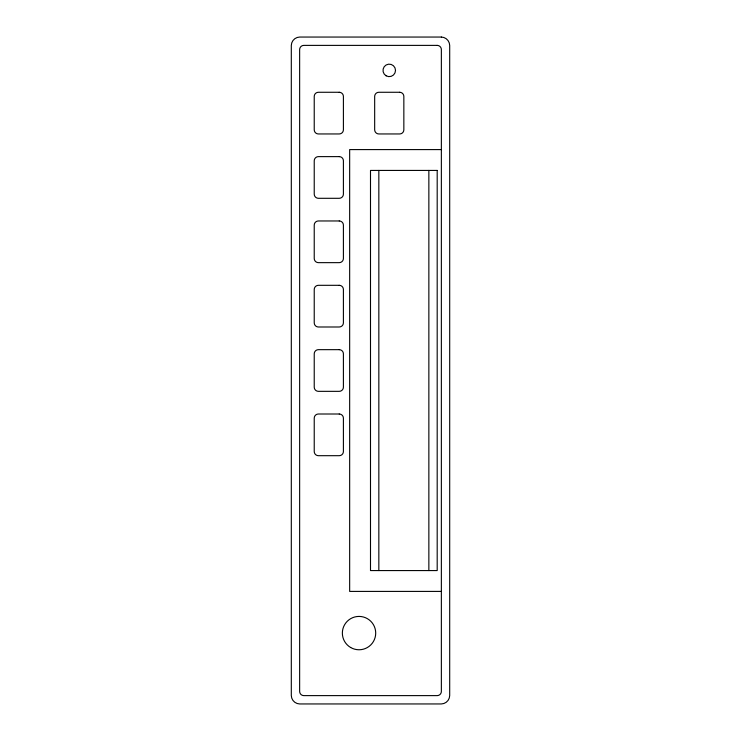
<?xml version="1.0" encoding="UTF-8"?>
<svg xmlns="http://www.w3.org/2000/svg" width="741" height="741" viewBox="0 0 741 741"><rect width="100%" height="100%" fill="white"/><g stroke="black" fill="none" stroke-linecap="round" stroke-linejoin="round"><path stroke-width="1.11" d="M441.358 149.589L349.659 149.589L349.659 591.411L441.358 591.411M428.854 170.43L428.854 570.57M378.836 170.43L378.836 570.57M441.358 37.05L299.642 37.05A8.577 8.577 0 0 0 291.306 45.386L291.306 695.614A8.577 8.577 0 0 0 299.642 703.95L441.358 703.95A8.577 8.577 0 0 0 449.694 695.614L449.694 45.386A8.577 8.577 0 0 0 441.358 37.05M437.19 45.386L303.81 45.386A4.168 4.168 0 0 0 299.642 49.554L299.642 691.446A4.168 4.168 0 0 0 303.81 695.614L437.19 695.614A4.168 4.168 0 0 0 441.358 691.446L441.358 49.554A4.168 4.168 0 0 0 437.19 45.386M339.239 92.273L318.398 92.273A4.168 4.168 0 0 0 314.23 96.441L314.23 129.786A4.168 4.168 0 0 0 318.398 133.954L339.239 133.954A4.168 4.168 0 0 0 343.407 129.786L343.407 96.441A4.168 4.168 0 0 0 339.239 92.273M399.677 92.273L378.836 92.273A4.168 4.168 0 0 0 374.668 96.441L374.668 129.786A4.168 4.168 0 0 0 378.836 133.954L399.677 133.954A4.168 4.168 0 0 0 403.845 129.786L403.845 96.441A4.168 4.168 0 0 0 399.677 92.273M339.239 156.62L318.398 156.62A4.168 4.168 0 0 0 314.23 160.788L314.23 194.133A4.168 4.168 0 0 0 318.398 198.301L339.239 198.301A4.168 4.168 0 0 0 343.407 194.133L343.407 160.788A4.168 4.168 0 0 0 339.239 156.62M437.19 170.43L370.5 170.43L370.5 570.57L437.19 570.57L437.19 170.43M339.239 220.966L318.398 220.966A4.168 4.168 0 0 0 314.23 225.134L314.23 258.479A4.168 4.168 0 0 0 318.398 262.647L339.239 262.647A4.168 4.168 0 0 0 343.407 258.479L343.407 225.134A4.168 4.168 0 0 0 339.239 220.966M339.239 285.313L318.398 285.313A4.168 4.168 0 0 0 314.23 289.481L314.23 322.826A4.168 4.168 0 0 0 318.398 326.994L339.239 326.994A4.168 4.168 0 0 0 343.407 322.826L343.407 289.481A4.168 4.168 0 0 0 339.239 285.313M339.239 349.659L318.398 349.659A4.168 4.168 0 0 0 314.23 353.827L314.23 387.173A4.168 4.168 0 0 0 318.398 391.341L339.239 391.341A4.168 4.168 0 0 0 343.407 387.173L343.407 353.827A4.168 4.168 0 0 0 339.239 349.659M339.239 414.006L318.398 414.006A4.168 4.168 0 0 0 314.23 418.174L314.23 451.519A4.168 4.168 0 0 0 318.398 455.687L339.239 455.687A4.168 4.168 0 0 0 343.407 451.519L343.407 418.174A4.168 4.168 0 0 0 339.239 414.006M350.697 647.532A16.672 16.672 0 0 0 375.706 633.092A16.672 16.672 0 0 0 350.697 618.652A16.672 16.672 0 0 0 350.697 647.532M386.135 75.814A6.252 6.252 0 0 0 395.509 70.395A6.252 6.252 0 0 0 386.135 64.976A6.252 6.252 0 0 0 386.135 75.814"/></g></svg>
